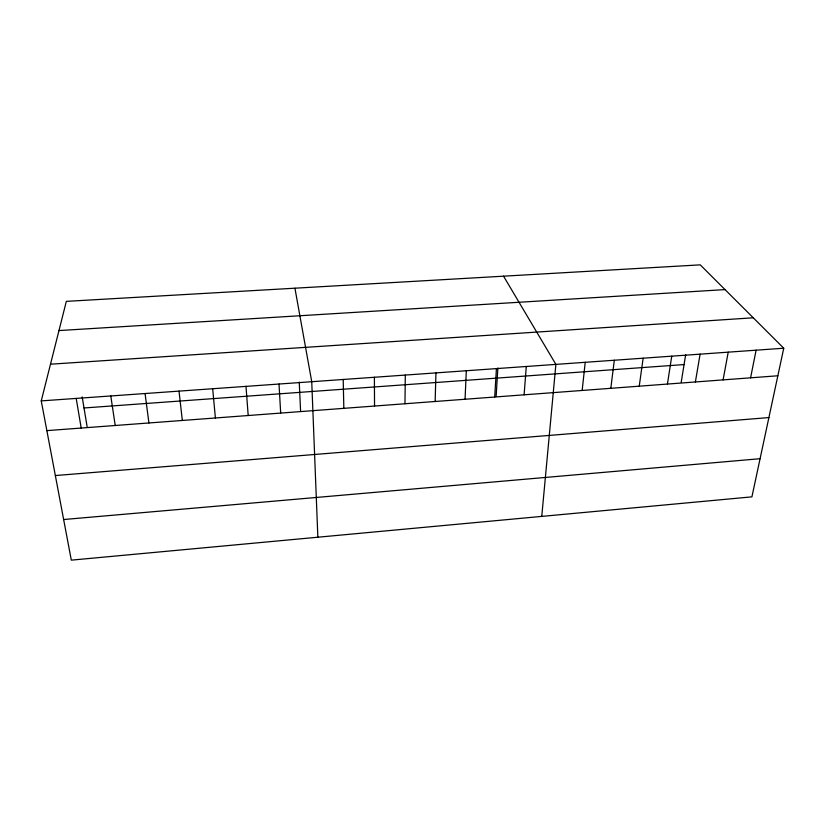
<?xml version="1.0" encoding="UTF-8"?>
<svg xmlns="http://www.w3.org/2000/svg" width="825" height="825" viewBox="0 0 825 825"><rect width="100%" height="100%" fill="white"/><g stroke="black" fill="none" stroke-linecap="round" stroke-linejoin="round"><path stroke-width="1.24" d="M404.972 403.755L405.302 375.066M435.146 401.486L435.951 372.89M465.052 399.248L466.321 370.734M494.701 397.021L496.433 368.6M496.145 396.021L497.877 368.022M524.102 394.814L526.288 366.486M541.757 516.398L555.885 364.382L503.549 276.179M582.161 390.462L585.224 362.309M610.82 388.307L614.305 360.236M639.241 386.172L643.149 358.194M667.425 384.058L671.746 356.163M681.223 382.15L685.678 354.719M695.382 381.965L700.105 354.152M723.092 379.882L728.217 352.162M750.585 377.819L756.102 350.182M783.75 348.222L751.915 496.856L71.311 560.144L41.25 400.898L66.33 301.362L700.25 264.856L783.75 348.222L41.25 400.898M63.649 519.533L760.093 458.7M55.347 475.551L768.9 417.574M46.86 430.629L777.851 375.777M84.016 407.973L684.08 364.567M50.5 364.196L753.266 317.79M58.977 330.567L725.031 289.596M294.927 288.203L311.737 381.707L317.852 537.219M76.189 398.413L81.201 428.051M82.18 396.907L87.11 426.659M110.787 395.959L115.222 425.504M145.066 393.525L148.923 422.967M179.025 391.122L182.325 420.461M212.664 388.73L215.407 417.986M245.994 386.368L248.191 415.522M279.015 384.027L280.675 413.088M299.248 382.099L300.568 410.675M343.2 379.469L343.839 408.344M374.395 377.262L374.54 406.034"/></g></svg>
